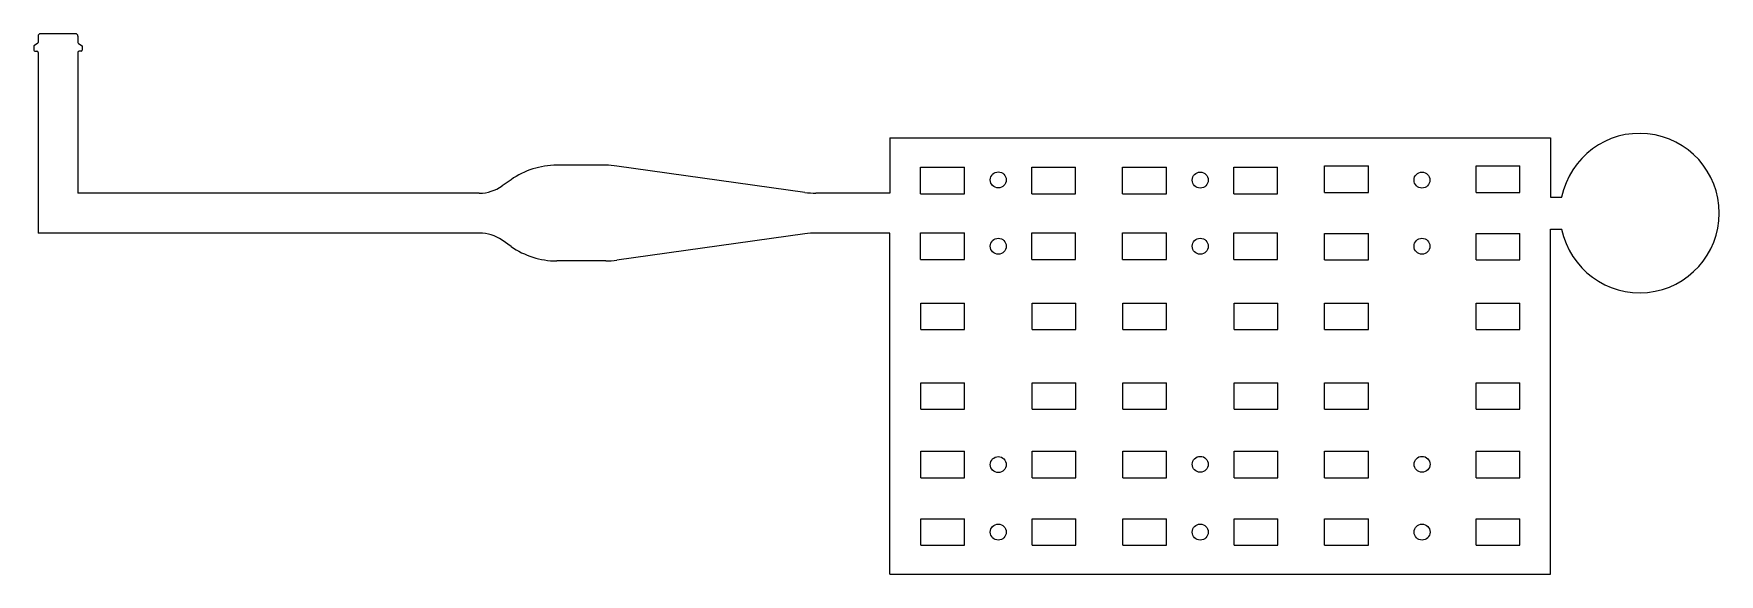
# Model space of a CAD drawing. Header units: millimetres. Extents: x -60 to 152, y -45 to 22.
import ezdxf

# ---------------------------------------------------------------- set-up
doc = ezdxf.new("R2010")
doc.units = ezdxf.units.MM

msp = doc.modelspace()

# ---------------------------------------------------------------- linework, layer by layer
at = {"color": 7, "linetype": 'Continuous', "lineweight": 25}
for p, q in [((-59.39, 22.07), (-59.39, 21.27)), ((-54.69, 22.37), (-59.09, 22.37)), ((-54.39, 22.07), (-54.39, 21.27)), ((-59.47, 21.14), (-59.94, 20.87)), ((-59.94, 20.87), (-59.94, 20.32)), ((-59.79, 20.17), (-59.54, 20.17)), ((-59.39, 20.02), (-59.39, -2.63)), ((-54.39, 20.02), (-54.39, 2.37)), ((-54.31, 21.14), (-53.84, 20.87)), ((-53.99, 20.17), (-54.24, 20.17)), ((-53.84, 20.87), (-53.84, 20.32)), ((47.61, 9.32), (47.61, 2.37)), ((47.61, 9.32), (130.58, 9.31)), ((130.58, 9.31), (130.58, 1.87)), ((11.91, 5.87), (5.76, 5.87)), ((36.92, 2.47), (13.3, 5.77)), ((51.47, 5.65), (56.97, 5.65)), ((51.47, 2.29), (51.47, 5.65)), ((56.97, 2.29), (56.97, 5.65)), ((65.43, 5.65), (70.93, 5.65)), ((65.43, 2.29), (65.43, 5.65)), ((70.93, 2.29), (70.93, 5.65)), ((76.84, 5.65), (82.34, 5.65)), ((76.84, 2.29), (76.84, 5.65)), ((82.34, 2.29), (82.34, 5.65)), ((90.8, 5.65), (96.3, 5.65)), ((90.8, 2.29), (90.8, 5.65)), ((96.3, 2.29), (96.3, 5.65)), ((102.21, 5.78), (107.71, 5.78)), ((102.21, 2.45), (102.21, 5.78)), ((107.71, 2.45), (107.71, 5.78)), ((121.23, 5.78), (126.73, 5.78)), ((121.23, 2.45), (121.23, 5.78)), ((126.73, 2.45), (126.73, 5.78)), ((-3.97, 2.37), (-54.39, 2.37)), ((0.03, 4.06), (-1.1, 3.27)), ((47.61, 2.37), (38.31, 2.37)), ((51.47, 2.29), (56.97, 2.29)), ((65.43, 2.29), (70.93, 2.29)), ((76.84, 2.29), (82.34, 2.29)), ((90.8, 2.29), (96.3, 2.29)), ((102.21, 2.45), (107.71, 2.45)), ((121.23, 2.45), (126.73, 2.45)), ((130.58, 1.87), (131.99, 1.87)), ((-3.97, -2.63), (-59.39, -2.63)), ((0.03, -4.32), (-1.1, -3.53)), ((36.92, -2.73), (13.3, -6.03)), ((47.61, -2.63), (38.31, -2.63)), ((47.61, -45.44), (47.61, -2.63)), ((51.47, -2.61), (56.97, -2.61)), ((51.47, -5.97), (51.47, -2.61)), ((56.97, -5.97), (56.97, -2.61)), ((65.43, -2.61), (70.93, -2.61)), ((65.43, -5.97), (65.43, -2.61)), ((70.93, -5.97), (70.93, -2.61)), ((76.84, -2.61), (82.34, -2.61)), ((76.84, -5.97), (76.84, -2.61)), ((82.34, -5.97), (82.34, -2.61)), ((90.8, -2.61), (96.3, -2.61)), ((90.8, -5.97), (90.8, -2.61)), ((96.3, -5.97), (96.3, -2.61)), ((102.21, -2.68), (107.71, -2.68)), ((102.21, -6.01), (102.21, -2.68)), ((107.71, -6.01), (107.71, -2.68)), ((121.23, -2.68), (126.73, -2.68)), ((121.23, -6.01), (121.23, -2.68)), ((126.73, -6.01), (126.73, -2.68)), ((130.58, -2.13), (131.99, -2.13)), ((130.58, -45.44), (130.58, -2.13)), ((11.91, -6.13), (5.76, -6.13)), ((51.47, -5.97), (56.97, -5.97)), ((65.43, -5.97), (70.93, -5.97)), ((76.84, -5.97), (82.34, -5.97)), ((90.8, -5.97), (96.3, -5.97)), ((102.21, -6.01), (107.71, -6.01)), ((121.23, -6.01), (126.73, -6.01)), ((51.49, -11.42), (56.99, -11.42)), ((51.49, -14.75), (51.49, -11.42)), ((56.99, -14.75), (56.99, -11.42)), ((65.46, -11.42), (70.96, -11.42)), ((65.46, -14.75), (65.46, -11.42)), ((70.96, -14.75), (70.96, -11.42)), ((76.86, -11.42), (82.36, -11.42)), ((76.86, -14.75), (76.86, -11.42)), ((82.36, -14.75), (82.36, -11.42)), ((90.83, -11.42), (96.33, -11.42)), ((90.83, -14.75), (90.83, -11.42)), ((96.33, -14.75), (96.33, -11.42)), ((102.21, -11.42), (107.71, -11.42)), ((102.21, -14.75), (102.21, -11.42)), ((107.71, -14.75), (107.71, -11.42)), ((121.23, -11.42), (126.73, -11.42)), ((121.23, -14.75), (121.23, -11.42)), ((126.73, -14.75), (126.73, -11.42)), ((51.49, -14.75), (56.99, -14.75)), ((65.46, -14.75), (70.96, -14.75)), ((76.86, -14.75), (82.36, -14.75)), ((90.83, -14.75), (96.33, -14.75)), ((102.21, -14.75), (107.71, -14.75)), ((121.23, -14.75), (126.73, -14.75)), ((51.49, -21.42), (56.99, -21.42)), ((51.49, -24.75), (51.49, -21.42)), ((56.99, -24.75), (56.99, -21.42)), ((65.46, -21.42), (70.96, -21.42)), ((65.46, -24.75), (65.46, -21.42)), ((70.96, -24.75), (70.96, -21.42)), ((76.86, -21.42), (82.36, -21.42)), ((76.86, -24.75), (76.86, -21.42)), ((82.36, -24.75), (82.36, -21.42)), ((90.83, -21.42), (96.33, -21.42)), ((90.83, -24.75), (90.83, -21.42)), ((96.33, -24.75), (96.33, -21.42)), ((102.21, -21.42), (107.71, -21.42)), ((102.21, -24.75), (102.21, -21.42)), ((107.71, -24.75), (107.71, -21.42)), ((121.23, -21.42), (126.73, -21.42)), ((121.23, -24.75), (121.23, -21.42)), ((126.73, -24.75), (126.73, -21.42)), ((51.49, -24.75), (56.99, -24.75)), ((65.46, -24.75), (70.96, -24.75)), ((76.86, -24.75), (82.36, -24.75)), ((90.83, -24.75), (96.33, -24.75)), ((102.21, -24.75), (107.71, -24.75)), ((121.23, -24.75), (126.73, -24.75)), ((51.49, -33.35), (51.49, -30.02)), ((51.49, -30.02), (56.99, -30.02)), ((56.99, -33.35), (56.99, -30.02)), ((65.46, -33.35), (65.46, -30.02)), ((65.46, -30.02), (70.96, -30.02)), ((70.96, -33.35), (70.96, -30.02)), ((76.86, -33.35), (76.86, -30.02)), ((76.86, -30.02), (82.36, -30.02)), ((82.36, -33.35), (82.36, -30.02)), ((90.83, -33.35), (90.83, -30.02)), ((90.83, -30.02), (96.33, -30.02)), ((96.33, -33.35), (96.33, -30.02)), ((102.21, -30.02), (107.71, -30.02)), ((102.21, -33.35), (102.21, -30.02)), ((107.71, -33.35), (107.71, -30.02)), ((121.23, -33.35), (121.23, -30.02)), ((121.23, -30.02), (126.73, -30.02)), ((126.73, -33.35), (126.73, -30.02)), ((51.49, -33.35), (56.99, -33.35)), ((65.46, -33.35), (70.96, -33.35)), ((76.86, -33.35), (82.36, -33.35)), ((90.83, -33.35), (96.33, -33.35)), ((102.21, -33.35), (107.71, -33.35)), ((121.23, -33.35), (126.73, -33.35)), ((51.49, -38.48), (56.99, -38.48)), ((51.49, -41.81), (51.49, -38.48)), ((56.99, -41.81), (56.99, -38.48)), ((65.46, -38.48), (70.96, -38.48)), ((65.46, -41.81), (65.46, -38.48)), ((70.96, -41.81), (70.96, -38.48)), ((76.86, -41.81), (76.86, -38.48)), ((76.86, -38.48), (82.36, -38.48)), ((82.36, -41.81), (82.36, -38.48)), ((90.83, -41.81), (90.83, -38.48)), ((90.83, -38.48), (96.33, -38.48)), ((96.33, -41.81), (96.33, -38.48)), ((102.21, -38.48), (107.71, -38.48)), ((102.21, -41.81), (102.21, -38.48)), ((107.71, -41.81), (107.71, -38.48)), ((121.23, -41.81), (121.23, -38.48)), ((121.23, -38.48), (126.73, -38.48)), ((126.73, -41.81), (126.73, -38.48)), ((51.49, -41.81), (56.99, -41.81)), ((65.46, -41.81), (70.96, -41.81)), ((76.86, -41.81), (82.36, -41.81)), ((90.83, -41.81), (96.33, -41.81)), ((102.21, -41.81), (107.71, -41.81)), ((121.23, -41.81), (126.73, -41.81)), ((47.61, -45.44), (130.58, -45.44))]:
    msp.add_line(p, q, dxfattribs=at)
for centre in [(61.22, 4.03), (86.59, 4.01), (114.44, 4.01), (61.22, -4.29), (86.59, -4.29), (114.44, -4.29), (61.22, -31.69), (86.59, -31.65), (114.45, -31.65), (61.22, -40.15), (86.59, -40.15), (114.45, -40.15)]:
    msp.add_circle(centre, 1, dxfattribs=at)
for centre, radius, start, end in [((-59.54, 21.27), 0.15, 299.6232, 0), ((-59.09, 22.07), 0.3, 90, 180), ((-54.69, 22.07), 0.3, 0, 90), ((-54.24, 21.27), 0.15, 180, 240.3768), ((-59.79, 20.32), 0.15, 180, 270), ((-59.54, 20.02), 0.15, 0, 90), ((-54.24, 20.02), 0.15, 90, 180), ((-53.99, 20.32), 0.15, 270, 360), ((141.78, -0.13), 10, 191.537, 168.463), ((5.76, -4.13), 10, 90, 124.992), ((11.91, -4.13), 10, 82.0304, 90), ((-3.97, 7.37), 5, 270, 304.992), ((38.31, 12.37), 10, 262.0304, 270), ((-3.97, -7.63), 5, 55.008, 90), ((38.31, -12.63), 10, 90, 97.9696), ((5.76, 3.87), 10, 235.008, 270), ((11.91, 3.87), 10, 270, 277.9696)]:
    msp.add_arc(centre, radius, start, end, dxfattribs=at)

doc.saveas('drawing.dxf')
